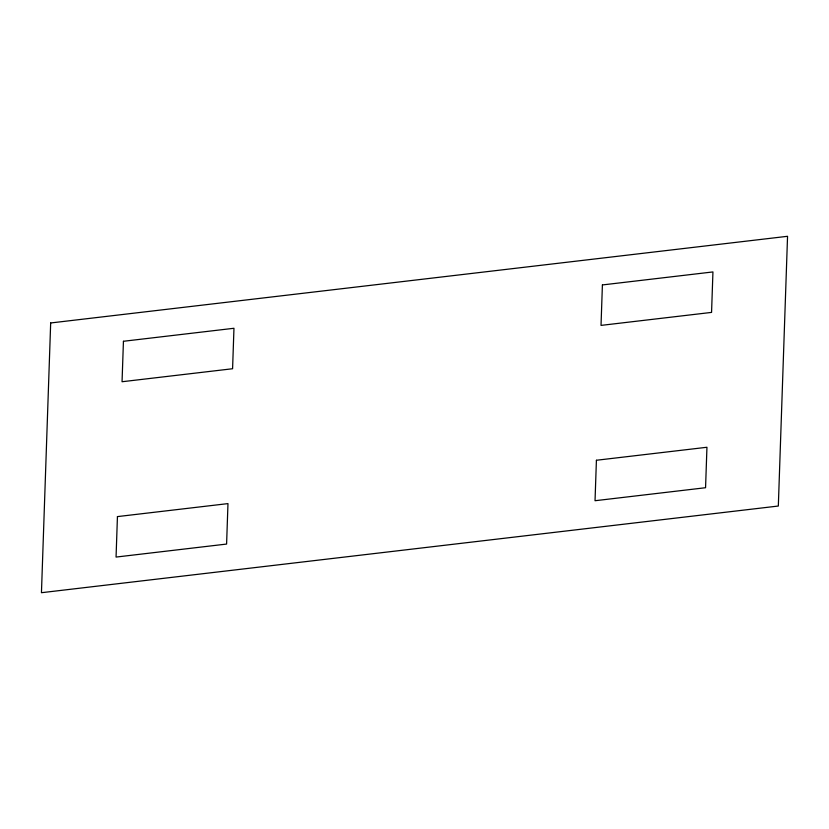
<?xml version="1.0" encoding="UTF-8"?>
<svg xmlns="http://www.w3.org/2000/svg" width="829" height="829" viewBox="0 0 829 829"><rect width="100%" height="100%" fill="white"/><g stroke="black" fill="none" stroke-linecap="round" stroke-linejoin="round"><path stroke-width="1.24" d="M50.673 322.968L41.45 592.704L778.327 506.032L787.55 236.296L50.673 322.968M117.438 516.602L116.06 557.067L226.597 544.062L227.975 503.607L117.438 516.602M123.438 341.279L122.05 381.734L232.586 368.739L233.965 328.274L123.438 341.279M596.414 460.261L595.035 500.726L705.562 487.721L706.95 447.266L596.414 460.261M602.403 284.938L601.025 325.393L711.562 312.398L712.94 271.933L602.403 284.938"/></g></svg>
